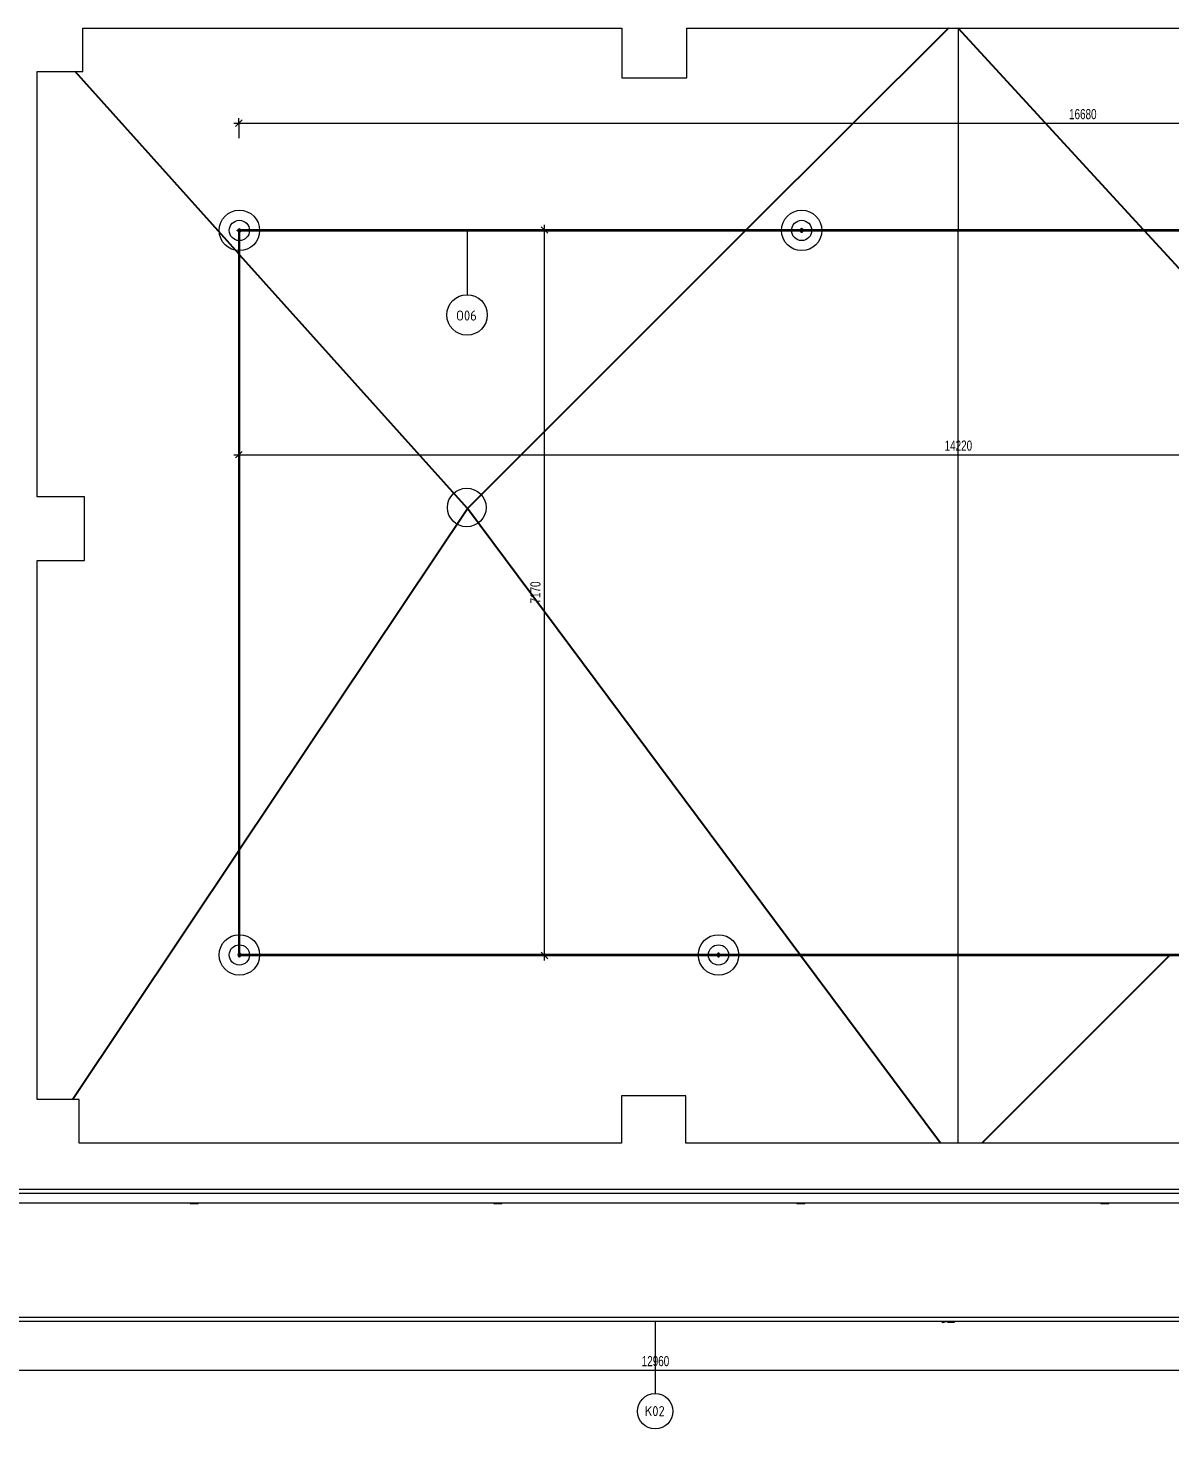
# Model space of a CAD drawing. Header units: millimetres. Extents: x 46521 to 262603, y -45352 to 20466.
# Drawn here: x 53747 to 65035, y -32666 to -18823 of the extents above; entities that cross this region are included whole.
import ezdxf

# ---------------------------------------------------------------- set-up
doc = ezdxf.new("R2010")
doc.units = ezdxf.units.MM
for name, color, linetype, lineweight in [('A-ANNO-DIMS', 211, 'Continuous', 9), ('A-ANNO-DIMS-50', 211, 'Continuous', 9), ('A-FLOR-HRAL', 11, 'Continuous', 13), ('A-FLOR-HRAL-IDEN', 2, 'Continuous', 9), ('A-ROOF', 132, 'Continuous', 13), ('A-ROOF-IDEN', 132, 'Continuous', 9), ('A-ROOF-OTLN', 132, 'Continuous', 13), ('A-WALL', 113, 'Continuous', 13), ('E-SERT', 181, 'Continuous', 13), ('M-EQPM', 50, 'Continuous', 13), ('P-SANR-FIXT', 6, 'Continuous', 13)]:
    doc.layers.add(name, color=color, linetype=linetype, lineweight=lineweight)
doc.styles.add('Arial_1', font='arial.ttf', dxfattribs={"width": 0.7, "height": 100})
doc.styles.add('ISOCPEUR', font='isocpeur.ttf', dxfattribs={"width": 0.9, "height": 100})
doc.dimstyles.new('Vnitřní_-_průhledné', dxfattribs={"dimscale": 304.8, "dimtxt": 102.02594, "dimasz": 0.213255, "dimexe": 0.164042, "dimexo": 0.0625, "dimgap": 0.032808, "dimtad": 1, "dimdec": 0, "dimrnd": 5, "dimzin": 0, "dimdsep": 46, "dimtxsty": 'Arial_1', "dimblk1": 'OBLIQUE', "dimblk2": 'OBLIQUE', "dimsah": 1, "dimcen": 0.09, "dimdle": 0.164042, "dimazin": 0, "dimtfac": 1, "dimtdec": 4, "dimtix": 1, "dimtmove": 0, "dimatfit": 3, "dimfxl": 0.492126, "dimfxlon": 1, "dimtvp": 1, "dimtolj": 1, "dimtzin": 0, "dimarcsym": 2})

# ---------------------------------------------------------------- blocks, each defined once
blk = doc.blocks.new('DSP_Kamera_nastěnná - Refer to Catalog-1089615-STŘECHA NÁVRH B')
at = {"layer": 'E-SERT'}
blk.add_hatch(color=11, dxfattribs=at).paths.add_polyline_path([(62786, -31617), (62840, -31602), (62840, -31612), (62900, -31612), (62900, -31602), (62786, -31602)])
at = {"layer": 'E-SERT', "color": 11}
for p, q in [((62786, -31617), (62786, -31602)), ((62840, -31602), (62786, -31617)), ((62840, -31612), (62840, -31602)), ((62900, -31612), (62840, -31612)), ((62900, -31602), (62900, -31612))]:
    blk.add_line(p, q, dxfattribs=at)
blk = doc.blocks.new('Zábradlí - Záchytný systém kotva-1301747-STŘECHA NÁVRH B')
at = {"layer": 'A-FLOR-HRAL', "flags": 128}
for points in [[(-17, -4), (-17, -4), (-17, -4), (-17, -4), (-18, -4), (-18, -4), (-18, -4), (-18, -4), (-18, -4), (-18, -4), (-19, -4), (-19, -4), (-19, -4), (-19, -3), (-19, -3), (-19, -3), (-19, -3), (-19, -3), (-20, -3), (-20, -3), (-20, -3), (-20, -3), (-20, -3), (-20, -2), (-20, -2), (-20, -2), (-20, -2), (-21, -2), (-21, -2), (-21, -2), (-21, -1), (-21, -1), (-21, -1), (-21, -1), (-21, -1), (-21, -1), (-21, -1), (-21, 0), (-21, 0), (-21, 0), (-21, 0), (-21, 0), (-21, 0), (-21, 1), (-21, 1), (-21, 1), (-21, 1), (-21, 1), (-21, 1), (-21, 2), (-21, 2), (-21, 2), (-20, 2), (-20, 2), (-20, 2), (-20, 2), (-20, 2), (-20, 3), (-20, 3), (-20, 3), (-20, 3), (-20, 3), (-19, 3), (-19, 3), (-19, 3), (-19, 3), (-19, 4), (-19, 4), (-19, 4), (-18, 4), (-18, 4), (-18, 4), (-18, 4), (-18, 4), (-18, 4), (-18, 4), (-17, 4), (-17, 4), (-17, 4), (-17, 4)], [(-17, 4), (-17, 4), (-17, 4), (-17, 4), (-17, 4), (-17, 4), (-16, 4), (-16, 4), (-16, 4), (-16, 4), (-16, 4), (-15, 4), (-15, 4), (-15, 4), (-14, 4), (-14, 4)], [(17, 4), (17, 4), (17, 4), (17, 4), (17, 4), (17, 4), (16, 4), (16, 4), (16, 4), (16, 4), (16, 4), (15, 4), (15, 4), (15, 4), (14, 4), (14, 4), (13, 4), (13, 4), (13, 4), (12, 4), (12, 4), (11, 4), (11, 4), (10, 4), (10, 4), (9, 4), (8, 4), (8, 4), (7, 4), (7, 4), (6, 4), (5, 4), (5, 4), (4, 4), (3, 4), (3, 4), (2, 4), (1, 4), (1, 4), (0, 4), (-1, 4), (-1, 4), (-2, 4), (-3, 4), (-3, 4), (-4, 4), (-5, 4), (-5, 4), (-6, 4), (-6, 4), (-7, 4), (-8, 4), (-8, 4), (-9, 4), (-9, 4), (-10, 4), (-11, 4), (-11, 4), (-12, 4), (-12, 4), (-13, 4), (-13, 4), (-13, 4), (-14, 4), (-14, 4), (-15, 4), (-15, 4), (-15, 4), (-15, 4), (-16, 4), (-16, 4), (-16, 4), (-16, 4), (-17, 4), (-17, 4), (-17, 4), (-17, 4), (-17, 4), (-17, 4), (-17, 4)], [(14, 4), (14, 4), (14, 4), (15, 4), (15, 4), (15, 4), (16, 4), (16, 4), (16, 4), (16, 4), (16, 4), (17, 4), (17, 4), (17, 4), (17, 4), (17, 4), (17, 4)], [(17, 4), (17, 4), (17, 4), (17, 4), (17, 4), (18, 4), (18, 4), (18, 4), (18, 4), (18, 4), (18, 4), (19, 4), (19, 4), (19, 3), (19, 3), (19, 3), (19, 3), (19, 3), (19, 3), (20, 3), (20, 3), (20, 3), (20, 3), (20, 2), (20, 2), (20, 2), (20, 2), (20, 2), (20, 2), (21, 2), (21, 1), (21, 1), (21, 1), (21, 1), (21, 1), (21, 1), (21, 1), (21, 0), (21, 0), (21, 0), (21, 0), (21, 0), (21, 0), (21, -1), (21, -1), (21, -1), (21, -1), (21, -1), (21, -1), (21, -2), (20, -2), (20, -2), (20, -2), (20, -2), (20, -2), (20, -2), (20, -2), (20, -3), (20, -3), (20, -3), (20, -3), (19, -3), (19, -3), (19, -3), (19, -3), (19, -3), (19, -4), (19, -4), (18, -4), (18, -4), (18, -4), (18, -4), (18, -4), (18, -4), (18, -4), (17, -4), (17, -4), (17, -4), (17, -4), (17, -4)], [(-14, -4), (-14, -4), (-15, -4), (-15, -4), (-15, -4), (-15, -4), (-16, -4), (-16, -4), (-16, -4), (-16, -4), (-17, -4), (-17, -4), (-17, -4), (-17, -4), (-17, -4), (-17, -4), (-17, -4)], [(-17, -4), (-17, -4), (-17, -4), (-17, -4), (-17, -4), (-17, -4), (-16, -4), (-16, -4), (-16, -4), (-16, -4), (-16, -4), (-15, -4), (-15, -4), (-15, -4), (-14, -4), (-14, -4), (-14, -4), (-13, -4), (-13, -4), (-12, -4), (-12, -4), (-11, -4), (-11, -4), (-10, -4), (-10, -4), (-9, -4), (-9, -4), (-8, -4), (-7, -4), (-7, -4), (-6, -4), (-6, -4), (-5, -4), (-4, -4), (-4, -4), (-3, -4), (-2, -4), (-2, -4), (-1, -4), (0, -4), (0, -4), (1, -4), (2, -4), (2, -4), (3, -4), (4, -4), (4, -4), (5, -4), (6, -4), (6, -4), (7, -4), (8, -4), (8, -4), (9, -4), (9, -4), (10, -4), (10, -4), (11, -4), (11, -4), (12, -4), (12, -4), (13, -4), (13, -4), (14, -4), (14, -4), (14, -4), (15, -4), (15, -4), (15, -4), (16, -4), (16, -4), (16, -4), (16, -4), (16, -4), (17, -4), (17, -4), (17, -4), (17, -4), (17, -4), (17, -4)], [(17, -4), (17, -4), (17, -4), (17, -4), (17, -4), (17, -4), (16, -4), (16, -4), (16, -4), (16, -4), (16, -4), (15, -4), (15, -4), (15, -4), (14, -4), (14, -4)]]:
    blk.add_lwpolyline(points, dxfattribs=at)
at = {"layer": 'A-FLOR-HRAL'}
for radius in [200, 100]:
    blk.add_circle((0, 0), radius, dxfattribs=at)
for radius, start, end in [(15, 109.6343, 160.3657), (12, 114.8172, 155.1828), (10, 120, 150), (15, 15.5155, 70.3657), (12, 19.6686, 65.1828), (10, 23.8217, 60), (15, 199.6343, 344.5393), (12, 204.8172, 340.3999), (10, 210, 336.2605)]:
    blk.add_arc((0, 0), radius, start, end, dxfattribs=at)
blk = doc.blocks.new('Zábradlí - Záchytný systém kotva-V21-STŘECHA NÁVRH B')
at = {"layer": 'A-FLOR-HRAL', "flags": 128}
for points in [[(-17, -4), (-17, -4), (-17, -4), (-17, -4), (-18, -4), (-18, -4), (-18, -4), (-18, -4), (-18, -4), (-18, -4), (-19, -4), (-19, -4), (-19, -4), (-19, -3), (-19, -3), (-19, -3), (-19, -3), (-19, -3), (-20, -3), (-20, -3), (-20, -3), (-20, -3), (-20, -3), (-20, -2), (-20, -2), (-20, -2), (-20, -2), (-21, -2), (-21, -2), (-21, -2), (-21, -1), (-21, -1), (-21, -1), (-21, -1), (-21, -1), (-21, -1), (-21, -1), (-21, 0), (-21, 0), (-21, 0), (-21, 0), (-21, 0), (-21, 0), (-21, 1), (-21, 1), (-21, 1), (-21, 1), (-21, 1), (-21, 1), (-21, 2), (-21, 2), (-21, 2), (-20, 2), (-20, 2), (-20, 2), (-20, 2), (-20, 2), (-20, 3), (-20, 3), (-20, 3), (-20, 3), (-20, 3), (-19, 3), (-19, 3), (-19, 3), (-19, 3), (-19, 4), (-19, 4), (-19, 4), (-18, 4), (-18, 4), (-18, 4), (-18, 4), (-18, 4), (-18, 4), (-18, 4), (-17, 4), (-17, 4), (-17, 4), (-17, 4)], [(-17, 4), (-17, 4), (-17, 4), (-17, 4), (-17, 4), (-17, 4), (-16, 4), (-16, 4), (-16, 4), (-16, 4), (-16, 4), (-15, 4), (-15, 4), (-15, 4), (-14, 4), (-14, 4)], [(17, 4), (17, 4), (17, 4), (17, 4), (17, 4), (17, 4), (16, 4), (16, 4), (16, 4), (16, 4), (16, 4), (15, 4), (15, 4), (15, 4), (14, 4), (14, 4), (13, 4), (13, 4), (13, 4), (12, 4), (12, 4), (11, 4), (11, 4), (10, 4), (10, 4), (9, 4), (8, 4), (8, 4), (7, 4), (7, 4), (6, 4), (5, 4), (5, 4), (4, 4), (3, 4), (3, 4), (2, 4), (1, 4), (1, 4), (0, 4), (-1, 4), (-1, 4), (-2, 4), (-3, 4), (-3, 4), (-4, 4), (-5, 4), (-5, 4), (-6, 4), (-6, 4), (-7, 4), (-8, 4), (-8, 4), (-9, 4), (-9, 4), (-10, 4), (-11, 4), (-11, 4), (-12, 4), (-12, 4), (-13, 4), (-13, 4), (-13, 4), (-14, 4), (-14, 4), (-15, 4), (-15, 4), (-15, 4), (-15, 4), (-16, 4), (-16, 4), (-16, 4), (-16, 4), (-17, 4), (-17, 4), (-17, 4), (-17, 4), (-17, 4), (-17, 4), (-17, 4)], [(14, 4), (14, 4), (14, 4), (15, 4), (15, 4), (15, 4), (16, 4), (16, 4), (16, 4), (16, 4), (16, 4), (17, 4), (17, 4), (17, 4), (17, 4), (17, 4), (17, 4)], [(17, 4), (17, 4), (17, 4), (17, 4), (17, 4), (18, 4), (18, 4), (18, 4), (18, 4), (18, 4), (18, 4), (19, 4), (19, 4), (19, 3), (19, 3), (19, 3), (19, 3), (19, 3), (19, 3), (20, 3), (20, 3), (20, 3), (20, 3), (20, 2), (20, 2), (20, 2), (20, 2), (20, 2), (20, 2), (21, 2), (21, 1), (21, 1), (21, 1), (21, 1), (21, 1), (21, 1), (21, 1), (21, 0), (21, 0), (21, 0), (21, 0), (21, 0), (21, 0), (21, -1), (21, -1), (21, -1), (21, -1), (21, -1), (21, -1), (21, -2), (20, -2), (20, -2), (20, -2), (20, -2), (20, -2), (20, -2), (20, -2), (20, -3), (20, -3), (20, -3), (20, -3), (19, -3), (19, -3), (19, -3), (19, -3), (19, -3), (19, -4), (19, -4), (18, -4), (18, -4), (18, -4), (18, -4), (18, -4), (18, -4), (18, -4), (17, -4), (17, -4), (17, -4), (17, -4), (17, -4)], [(-14, -4), (-14, -4), (-15, -4), (-15, -4), (-15, -4), (-15, -4), (-16, -4), (-16, -4), (-16, -4), (-16, -4), (-17, -4), (-17, -4), (-17, -4), (-17, -4), (-17, -4), (-17, -4), (-17, -4)], [(-17, -4), (-17, -4), (-17, -4), (-17, -4), (-17, -4), (-17, -4), (-16, -4), (-16, -4), (-16, -4), (-16, -4), (-16, -4), (-15, -4), (-15, -4), (-15, -4), (-14, -4), (-14, -4), (-14, -4), (-13, -4), (-13, -4), (-12, -4), (-12, -4), (-11, -4), (-11, -4), (-10, -4), (-10, -4), (-9, -4), (-9, -4), (-8, -4), (-7, -4), (-7, -4), (-6, -4), (-6, -4), (-5, -4), (-4, -4), (-4, -4), (-3, -4), (-2, -4), (-2, -4), (-1, -4), (0, -4), (0, -4), (1, -4), (2, -4), (2, -4), (3, -4), (4, -4), (4, -4), (5, -4), (6, -4), (6, -4), (7, -4), (8, -4), (8, -4), (9, -4), (9, -4), (10, -4), (10, -4), (11, -4), (11, -4), (12, -4), (12, -4), (13, -4), (13, -4), (14, -4), (14, -4), (14, -4), (15, -4), (15, -4), (15, -4), (16, -4), (16, -4), (16, -4), (16, -4), (16, -4), (17, -4), (17, -4), (17, -4), (17, -4), (17, -4), (17, -4)], [(17, -4), (17, -4), (17, -4), (17, -4), (17, -4), (17, -4), (16, -4), (16, -4), (16, -4), (16, -4), (16, -4), (15, -4), (15, -4), (15, -4), (14, -4), (14, -4)]]:
    blk.add_lwpolyline(points, dxfattribs=at)
at = {"layer": 'A-FLOR-HRAL'}
for radius in [200, 100]:
    blk.add_circle((0, 0), radius, dxfattribs=at)
for radius, start, end in [(15, 109.6343, 164.4845), (12, 114.8172, 160.3314), (10, 120, 156.1783), (15, 15.5155, 70.3657), (12, 19.6686, 65.1828), (10, 23.8217, 60), (15, 195.4607, 250.3657), (12, 199.6001, 245.1828), (10, 203.7395, 240), (15, 289.6343, 344.5393), (10, 300, 336.2605), (12, 294.8172, 340.3999)]:
    blk.add_arc((0, 0), radius, start, end, dxfattribs=at)
blk = doc.blocks.new('Zábradlí - Zábradlí-1236211-STŘECHA NÁVRH B')
for name, p, rotation in [('Zábradlí - Záchytný systém kotva-1301747-STŘECHA NÁVRH B', (55836, -20823), 180), ('Zábradlí - Záchytný systém kotva-V21-STŘECHA NÁVRH B', (61394, -20823), 89.9999999999998), ('Zábradlí - Záchytný systém kotva-1301747-STŘECHA NÁVRH B', (55836, -27982), 269.9999999999998), ('Zábradlí - Záchytný systém kotva-V21-STŘECHA NÁVRH B', (60572, -27982), 269.9999999999998)]:
    blk.add_blockref(name, p, dxfattribs=dict(rotation=rotation))
blk = doc.blocks.new('Typ horního madla - Horní madlo_Vnitřní_-1236216-STŘECHA NÁVRH B')
at = {"layer": 'A-FLOR-HRAL'}
for p, q in [((55831, -20818), (55831, -20819)), ((61390, -20818), (55831, -20818)), ((55831, -20827), (55831, -27987)), ((55841, -27977), (55841, -20828)), ((55841, -20828), (61390, -20828)), ((66948, -20818), (61398, -20818)), ((61398, -20828), (66948, -20828)), ((55831, -27987), (55832, -27987)), ((55840, -27987), (60568, -27987)), ((60568, -27977), (55841, -27977)), ((65305, -27977), (60576, -27977)), ((60576, -27987), (65305, -27987))]:
    blk.add_line(p, q, dxfattribs=at)
for points, knots in [([(55832, -20819), (55832, -20819), (55832, -20819), (55831, -20818), (55831, -20818), (55831, -20818)], [0.8333333, 0.8333333, 0.8333333, 0.8333333, 0.875, 0.9166667, 1, 1, 1, 1]), ([(55841, -20828), (55841, -20828), (55841, -20828), (55841, -20828), (55841, -20828), (55841, -20827)], [0, 0, 0, 0, 0.0833333, 0.125, 0.1666667, 0.1666667, 0.1666667, 0.1666667]), ([(55832, -27986), (55832, -27986), (55832, -27986), (55831, -27986), (55831, -27987), (55831, -27987)], [0.8333333, 0.8333333, 0.8333333, 0.8333333, 0.875, 0.9166667, 1, 1, 1, 1]), ([(55841, -27977), (55841, -27977), (55841, -27977), (55841, -27977), (55841, -27977), (55841, -27977)], [0, 0, 0, 0, 0.0833333, 0.125, 0.1666667, 0.1666667, 0.1666667, 0.1666667])]:
    blk.add_open_spline(points, degree=3, knots=knots, dxfattribs=at)
blk = doc.blocks.new('Typ horního madla - Horní madlo_Vnitřní_-V22-STŘECHA NÁVRH B')
at = {"layer": 'A-FLOR-HRAL'}
for p, q in [((55831, -20818), (61390, -20818)), ((55831, -20819), (55831, -20818)), ((55831, -27987), (55831, -20827)), ((55841, -20828), (61390, -20828)), ((55841, -27977), (55841, -20828)), ((61398, -20818), (66948, -20818)), ((61398, -20828), (66948, -20828)), ((55832, -27987), (55831, -27987)), ((60568, -27987), (55840, -27987)), ((60568, -27977), (55841, -27977)), ((65305, -27977), (60576, -27977)), ((65305, -27987), (60576, -27987))]:
    blk.add_line(p, q, dxfattribs=at)
blk = doc.blocks.new('DPS_vetrání_nová - Typ 1-1348275-STŘECHA NÁVRH B')
at = {"layer": 'M-EQPM', "color": 11}
for p, q in [((-40, 109), (40, 109)), ((-40, 109), (-40, 104)), ((40, 104), (40, 109))]:
    blk.add_line(p, q, dxfattribs=at)
blk = doc.blocks.new('Drain_Roof_15_Inch_Diameter-Zurn-Z1715 - Load Family Type Catalog-1877394-STŘECHA NÁVRH B')
at = {"layer": 'P-SANR-FIXT'}
blk.add_circle((0, 0), 191, dxfattribs=at)
blk.add_circle((0, 0), 191, dxfattribs=at)
blk = doc.blocks.new('Popiska zakončení střešního pláště - Popiska okna_Bublina-1463073-STŘECHA NÁVRH B')
at = {"layer": 'A-ROOF-IDEN'}
blk.add_circle((0, 0), 3.5, dxfattribs=at)
blk = doc.blocks.new('DIMBLOCK6-STŘECHA NÁVRH B')
at = {"layer": 'A-ANNO-DIMS-50'}
for p, q in [((53466, -32085), (53466, -31935)), ((66426, -32085), (66426, -31935)), ((53466, -32085), (66426, -32085)), ((53466, -32085), (53466, -32135)), ((66426, -32085), (66426, -32135))]:
    blk.add_line(p, q, dxfattribs=at)
at = {"layer": 'A-ANNO-DIMS-50', "lineweight": 18}
for p, q in [((53466, -32085), (53434, -32118)), ((53466, -32085), (53499, -32053)), ((66426, -32085), (66394, -32118)), ((66426, -32085), (66459, -32053))]:
    blk.add_line(p, q, dxfattribs=at)
at = {"layer": 'A-ANNO-DIMS-50', "color": 0, "insert": (59813, -31945), "char_height": 100, "width": 320.2, "attachment_point": 1, "line_spacing_factor": 0.941778, "style": 'Arial_1'}
blk.add_mtext('12960', dxfattribs=at)
blk = doc.blocks.new('_Oblique')
at = {"color": 0, "linetype": 'ByBlock', "lineweight": -2}
blk.add_line((-0.5, -0.5), (0.5, 0.5), dxfattribs=at)
blk = doc.blocks.new('DIMBLOCK11-STŘECHA NÁVRH B')
at = {"layer": 'A-ANNO-DIMS-50'}
for p, q in [((58852, -20818), (58702, -20818)), ((58852, -28037), (58852, -20768)), ((58852, -20818), (58902, -20818)), ((58852, -27987), (58702, -27987)), ((58852, -27987), (58902, -27987))]:
    blk.add_line(p, q, dxfattribs=at)
at = {"layer": 'A-ANNO-DIMS-50', "lineweight": 18}
for p, q in [((58852, -20818), (58819, -20786)), ((58852, -20818), (58884, -20851)), ((58852, -27987), (58819, -27954)), ((58852, -27987), (58884, -28019))]:
    blk.add_line(p, q, dxfattribs=at)
at = {"layer": 'A-ANNO-DIMS-50', "color": 0, "insert": (58712, -24509), "char_height": 100, "width": 256.16, "attachment_point": 1, "rotation": 90, "line_spacing_factor": 0.941778, "style": 'Arial_1'}
blk.add_mtext('7170', dxfattribs=at)
blk = doc.blocks.new('DIMBLOCK12-STŘECHA NÁVRH B')
at = {"layer": 'A-ANNO-DIMS-50'}
for p, q in [((55831, -23039), (55831, -22889)), ((70050, -23039), (70050, -22889)), ((55781, -23039), (70050, -23039)), ((55831, -23039), (55831, -23089)), ((70050, -23039), (70050, -23089))]:
    blk.add_line(p, q, dxfattribs=at)
at = {"layer": 'A-ANNO-DIMS-50', "lineweight": 18}
for p, q in [((55831, -23039), (55799, -23071)), ((55831, -23039), (55864, -23006)), ((70050, -23039), (70017, -23071)), ((70050, -23039), (70082, -23006))]:
    blk.add_line(p, q, dxfattribs=at)
at = {"layer": 'A-ANNO-DIMS-50', "color": 0, "insert": (62807, -22899), "char_height": 100, "width": 320.2, "attachment_point": 1, "line_spacing_factor": 0.941778, "style": 'Arial_1'}
blk.add_mtext('14220', dxfattribs=at)
blk = doc.blocks.new('DIMBLOCK16-STŘECHA NÁVRH B')
at = {"layer": 'A-ANNO-DIMS-50'}
for p, q in [((55781, -19763), (72510, -19763)), ((55831, -19763), (55831, -19713)), ((55831, -19763), (55831, -19913)), ((72510, -19763), (72510, -19713)), ((72510, -19763), (72510, -19913))]:
    blk.add_line(p, q, dxfattribs=at)
at = {"layer": 'A-ANNO-DIMS-50', "lineweight": 18}
for p, q in [((55831, -19763), (55799, -19796)), ((55831, -19763), (55864, -19731)), ((72510, -19763), (72477, -19796)), ((72510, -19763), (72542, -19731))]:
    blk.add_line(p, q, dxfattribs=at)
at = {"layer": 'A-ANNO-DIMS-50', "color": 0, "insert": (64037, -19624), "char_height": 100, "width": 320.2, "attachment_point": 1, "line_spacing_factor": 0.941778, "style": 'Arial_1'}
blk.add_mtext('16680', dxfattribs=at)
blk = doc.blocks.new('Popis parapetu1 - Záchytný systém-1408882-STŘECHA NÁVRH B')
at = {"layer": 'A-FLOR-HRAL-IDEN'}
blk.add_circle((0, 0), 4, dxfattribs=at)

msp = doc.modelspace()

# ---------------------------------------------------------------- linework, layer by layer
at = {"layer": 'A-FLOR-HRAL-IDEN'}
msp.add_line((58086.3, -20823.2), (58086.3, -21458.2), dxfattribs=at)
at = {"layer": 'A-ROOF', "color": 11}
for p, q in [((54290.1, -19253.9), (54290.1, -18823.2)), ((54290.1, -18823.2), (59617.6, -18823.2)), ((59617.6, -18823.2), (59617.6, -19313.9)), ((60257.6, -19313.9), (60257.6, -18823.2)), ((60257.6, -18823.2), (65580.8, -18823.2)), ((53836.4, -23454.2), (53836.4, -19253.9)), ((53836.4, -19253.9), (54290.1, -19253.9)), ((59617.6, -19313.9), (60257.6, -19313.9)), ((54305.1, -23454.2), (53836.4, -23454.2)), ((54305.1, -24083.9), (54305.1, -23454.2)), ((53836.4, -29409.9), (53836.4, -24083.9)), ((53836.4, -24083.9), (54305.1, -24083.9)), ((54251.5, -29409.9), (53836.4, -29409.9)), ((54251.5, -29841.6), (54251.5, -29409.9)), ((60250.1, -29372.4), (59613.9, -29372.4)), ((59613.9, -29372.4), (59613.9, -29841.6)), ((60250.1, -29841.6), (60250.1, -29372.4)), ((59613.9, -29841.6), (54251.5, -29841.6)), ((65632.9, -29841.6), (60250.1, -29841.6)), ((53283.4, -30294.6), (72597.6, -30294.6)), ((53466.4, -31559.6), (66426.4, -31559.6))]:
    msp.add_line(p, q, dxfattribs=at)
at = {"layer": 'A-ROOF', "color": 31, "lineweight": 25}
for p, q in [((62845.3, -18823.2), (60846.8, -20818.2)), ((64773.5, -20818.2), (62940.5, -18823.2)), ((55831.4, -21054.9), (54213.7, -19253.9)), ((60836.8, -20828.2), (58090.4, -23569.8)), ((68328, -24686.9), (64782.7, -20828.2)), ((58090.4, -23569.8), (55841.4, -21066)), ((55841.4, -26934.6), (58090.4, -23569.8)), ((61375.2, -27976.6), (58090.4, -23569.8)), ((54186.9, -29409.9), (55831.4, -26949.6)), ((62765.3, -29841.6), (61382.6, -27986.6)), ((65029.6, -27986.6), (63175.4, -29841.6))]:
    msp.add_line(p, q, dxfattribs=at)
at = {"layer": 'A-ROOF'}
for p, q in [((62940.5, -18823.2), (62940.5, -18823.2)), ((62940.5, -18823.2), (62940.5, -20818.2)), ((62940.5, -27976.6), (62940.5, -20828.2)), ((62940.5, -29841.6), (62940.5, -27986.6))]:
    msp.add_line(p, q, dxfattribs=at)
at = {"layer": 'A-ROOF-IDEN'}
msp.add_line((59946.4, -31601.5), (59946.4, -32315.6), dxfattribs=at)
at = {"layer": 'A-ROOF-OTLN', "color": 11}
for p, q in [((53241.4, -30336.5), (72639.6, -30336.5)), ((53424.4, -31601.5), (66468.4, -31601.5))]:
    msp.add_line(p, q, dxfattribs=at)
at = {"layer": 'A-WALL', "color": 11}
msp.add_line((72597.6, -30434.6), (53561.4, -30434.6), dxfattribs=at)

# ---------------------------------------------------------------- block references
at = {"layer": 'A-FLOR-HRAL'}
for name in ['Zábradlí - Zábradlí-1236211-STŘECHA NÁVRH B', 'Typ horního madla - Horní madlo_Vnitřní_-1236216-STŘECHA NÁVRH B', 'Typ horního madla - Horní madlo_Vnitřní_-V22-STŘECHA NÁVRH B']:
    msp.add_blockref(name, (0, 0), dxfattribs=at)
at = {"layer": 'A-FLOR-HRAL-IDEN', "xscale": 49.99999999999998, "yscale": 49.99999999999998, "zscale": 49.99999999999998}
msp.add_blockref('Popis parapetu1 - Záchytný systém-1408882-STŘECHA NÁVRH B', (58086.3, -21658.2), dxfattribs=at)
at = {"layer": 'A-ROOF-IDEN', "xscale": 49.99999999999998, "yscale": 49.99999999999998, "zscale": 49.99999999999998}
msp.add_blockref('Popiska zakončení střešního pláště - Popiska okna_Bublina-1463073-STŘECHA NÁVRH B', (59946.4, -32490.6), dxfattribs=at)
at = {"layer": 'E-SERT', "color": 11}
msp.add_blockref('DSP_Kamera_nastěnná - Refer to Catalog-1089615-STŘECHA NÁVRH B', (0, 0), dxfattribs=at)
at = {"layer": 'M-EQPM', "color": 11, "rotation": 180}
for p in [(55389.6, -30330.6), (58389.6, -30330.6), (61384.6, -30330.6), (64389.6, -30330.6)]:
    msp.add_blockref('DPS_vetrání_nová - Typ 1-1348275-STŘECHA NÁVRH B', p, dxfattribs=at)
at = {"layer": 'P-SANR-FIXT'}
msp.add_blockref('Drain_Roof_15_Inch_Diameter-Zurn-Z1715 - Load Family Type Catalog-1877394-STŘECHA NÁVRH B', (58083.4, -23560.6), dxfattribs=at)

# ---------------------------------------------------------------- texts
at = {"layer": 'A-ROOF-IDEN', "insert": (59843, -32439), "char_height": 100, "width": 248.924, "attachment_point": 1, "style": 'ISOCPEUR'}
msp.add_mtext('K02', dxfattribs=at)

# ---------------------------------------------------------------- dimensions: what is measured, and where the dimension line sits
at = {"layer": 'A-ANNO-DIMS'}
for base, p1, p2, override, picture, middle in [((72509.8738, -19763.3428), (55831.3776, -19913.3428), (72509.8738, -19913.3428), {"dimpost": '<>', "dimfxl": 16678.496196}, 'DIMBLOCK16-STŘECHA NÁVRH B', (64170.6257, -19702.2855)), ((70049.6, -23039), (55831.4, -22889), (70049.6, -22889), {"dimpost": '<>', "dimfxl": 14218.248061}, 'DIMBLOCK12-STŘECHA NÁVRH B', (62940.5, -22977.9)), ((66426.4, -32085.2), (53466.4, -31935.2), (66426.4, -31935.2), {"dimpost": '<>', "dimfxl": 12960}, 'DIMBLOCK6-STŘECHA NÁVRH B', (59946.4, -32024.2))]:
    dim = msp.add_linear_dim(base=base, p1=p1, p2=p2, dimstyle='Vnitřní_-_průhledné', override=override, dxfattribs=at)
    dim.commit()
    dim.dimension.update_dxf_attribs({"geometry": picture, "text_midpoint": middle})
dim = msp.add_linear_dim(base=(58851.8, -20818.2), p1=(58701.8, -27986.6), p2=(58701.8, -20818.2), angle=90, dimstyle='Vnitřní_-_průhledné', override={"dimpost": '<>', "dimfxl": 7168.39348}, dxfattribs=at)
dim.commit()
dim.dimension.update_dxf_attribs({"geometry": 'DIMBLOCK11-STŘECHA NÁVRH B', "text_midpoint": (58790.7, -24402.4)})

# ---------------------------------------------------------------- next in the draw order: texts
at = {"layer": 'A-FLOR-HRAL-IDEN', "insert": (57978.3, -21614), "char_height": 100, "width": 248.924, "attachment_point": 1, "style": 'ISOCPEUR', "bg_fill": 3, "box_fill_scale": 1.25, "bg_fill_color": 256, "bg_fill_true_color": 13158600, "bg_fill_transparency": 0}
msp.add_mtext('O06', dxfattribs=at)

doc.saveas('drawing.dxf')
